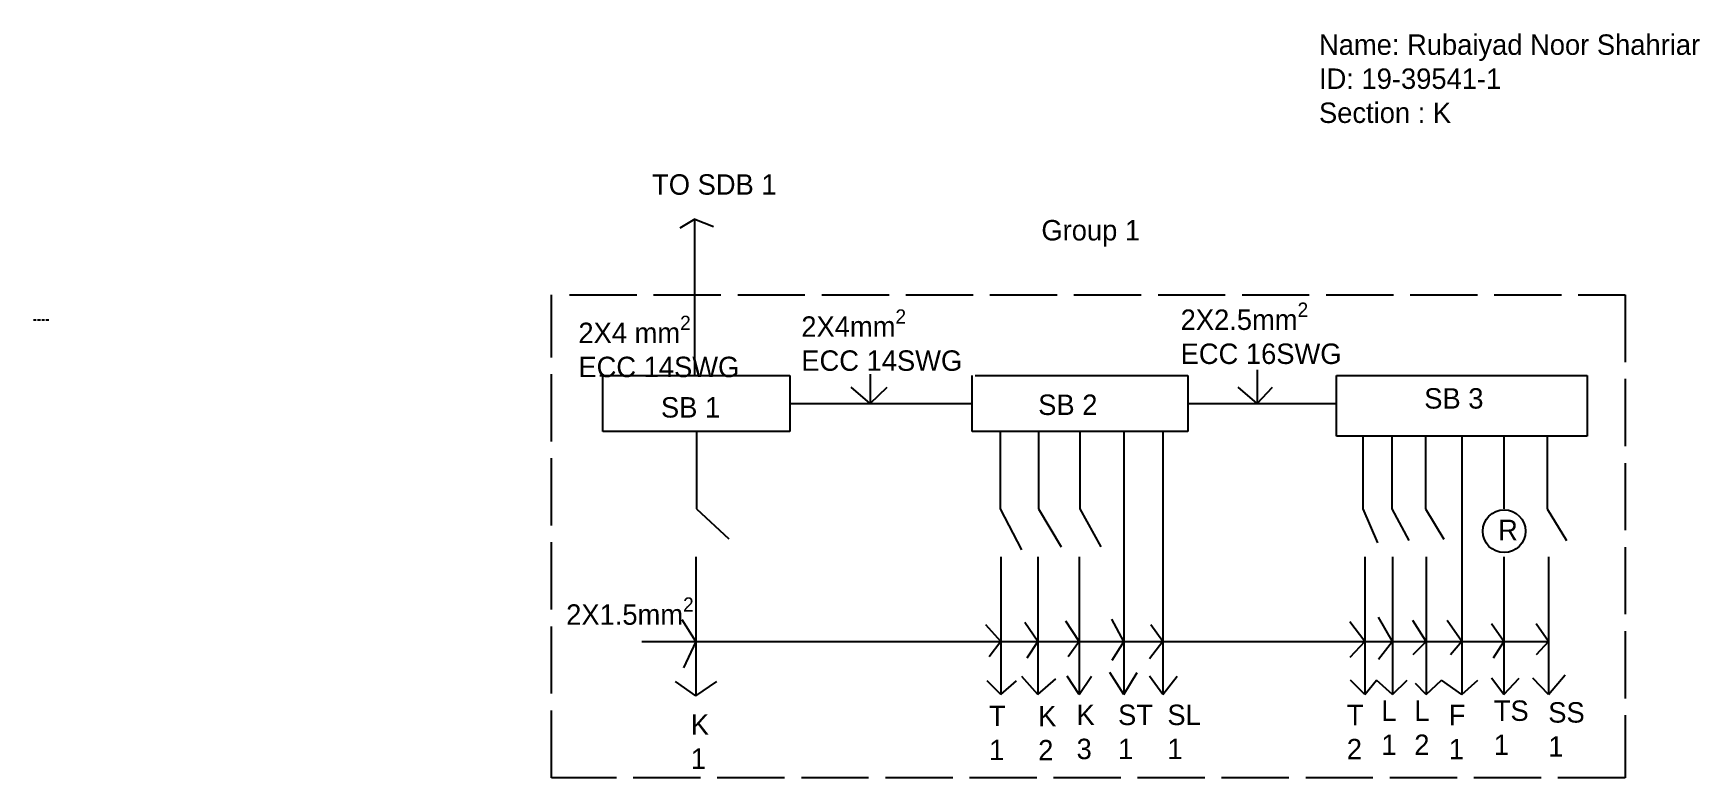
# Model space of a CAD drawing. Header units: inches. Extents: x -9 to 288, y -74 to 59.
import ezdxf

# ---------------------------------------------------------------- set-up
doc = ezdxf.new("R2010")
doc.units = ezdxf.units.IN
doc.header["$MEASUREMENT"] = 0
doc.linetypes.add('ACAD_ISO02W100', pattern=[15, 12, -3])
doc.linetypes.add('DASHED', pattern=[0.75, 0.5, -0.25])

msp = doc.modelspace()

# ---------------------------------------------------------------- linework, layer by layer
for p, q in [((108.95, 25.48), (106.24, 23.84)), ((108.95, -2.42), (108.95, 25.48)), ((108.95, 25.48), (112.26, 24.13)), ((92.01, -2.42), (125.89, -2.42)), ((92.55, -12.45), (92.55, -2.42)), ((125.89, -2.42), (125.89, -12.45)), ((140.21, -2.21), (140.21, -7.43)), ((158.41, -12.45), (158.41, -2.42)), ((158.95, -2.42), (196.89, -2.42)), ((196.89, -2.42), (196.89, -12.45)), ((209.27, -1.44), (209.27, -7.43)), ((223.45, -2.42), (268.17, -2.42)), ((223.45, -13.26), (223.45, -2.42)), ((268.17, -2.42), (268.17, -13.26)), ((140.21, -7.43), (136.83, -4.5)), ((140.21, -7.43), (143.28, -4.5)), ((209.27, -7.43), (205.9, -4.51)), ((209.27, -7.43), (212.03, -4.51)), ((125.89, -7.43), (158.41, -7.43)), ((196.89, -7.43), (223.45, -7.43)), ((125.89, -12.45), (92.55, -12.45)), ((109.22, -12.45), (109.22, -26.21)), ((196.89, -12.45), (158.41, -12.45)), ((163.43, -12.45), (163.43, -26.21)), ((170.25, -12.45), (170.25, -26.21)), ((177.65, -12.45), (177.65, -26.21)), ((185.5, -12.45), (185.5, -59.39)), ((192.47, -12.45), (192.47, -59.39)), ((268.17, -13.26), (223.45, -13.26)), ((228.13, -13.26), (228.13, -26.21)), ((233.31, -13.26), (233.31, -26.21)), ((239.33, -13.26), (239.33, -26.21)), ((245.81, -13.26), (245.81, -59.39)), ((253.32, -13.26), (253.32, -26.21)), ((261.02, -13.26), (261.02, -26.21)), ((109.22, -26.21), (115.03, -31.59)), ((163.43, -26.21), (167.24, -33.56)), ((170.25, -26.21), (174.3, -33)), ((177.65, -26.21), (181.36, -33)), ((228.13, -26.21), (230.78, -32.31)), ((233.31, -26.21), (236.34, -31.89)), ((239.33, -26.21), (242.6, -31.62)), ((261.02, -26.21), (264.48, -31.9)), ((109.14, -34.77), (109.14, -59.62)), ((163.57, -34.77), (163.57, -59.39)), ((170.15, -34.77), (170.15, -59.39)), ((177.52, -34.77), (177.52, -59.39)), ((228.49, -34.77), (228.49, -59.39)), ((233.42, -34.77), (233.42, -59.39)), ((239.46, -34.77), (239.46, -59.39)), ((253.32, -34.77), (253.32, -59.39)), ((261.3, -34.77), (261.3, -59.39)), ((109.14, -49.92), (106.69, -46.05)), ((163.57, -49.92), (160.85, -46.91)), ((170.15, -49.92), (167.83, -46.54)), ((177.52, -49.92), (175.17, -46.3)), ((185.5, -49.92), (183.37, -45.93)), ((192.47, -49.92), (190.34, -46.91)), ((228.49, -49.92), (225.8, -46.42)), ((233.42, -49.92), (230.94, -45.56)), ((239.46, -49.92), (237.06, -46.17)), ((245.81, -49.92), (243.18, -46.17)), ((253.32, -49.92), (251.13, -46.78)), ((261.3, -49.92), (259.09, -46.78)), ((99.5, -49.92), (261.3, -49.92)), ((109.14, -49.92), (106.94, -54.61)), ((163.57, -49.92), (161.46, -52.66)), ((170.15, -49.92), (168.19, -52.9)), ((177.52, -49.92), (175.54, -52.66)), ((185.5, -49.92), (183.37, -53.27)), ((192.47, -49.92), (190.1, -53.03)), ((228.49, -49.92), (225.8, -52.78)), ((233.42, -49.92), (230.94, -53.14)), ((239.46, -49.92), (237.06, -52.29)), ((245.81, -49.92), (243.79, -52.29)), ((253.32, -49.92), (251.38, -52.9)), ((261.3, -49.92), (259.09, -52.29)), ((170.15, -59.39), (167.29, -56.13)), ((177.52, -59.39), (175.41, -56.08)), ((177.52, -59.39), (179.7, -56.08)), ((185.5, -59.39), (183, -55.47)), ((185.5, -59.39), (187.89, -55.47)), ((192.47, -59.39), (190.1, -56.08)), ((192.47, -59.39), (194.99, -56.08)), ((253.32, -59.39), (251.13, -56.45)), ((253.32, -59.39), (256.03, -56.45)), ((261.3, -59.39), (258.48, -56.45)), ((261.3, -59.39), (264.23, -55.83)), ((109.14, -59.62), (105.5, -57.06)), ((109.14, -59.62), (112.84, -57.06)), ((163.57, -59.39), (161.1, -56.94)), ((163.57, -59.39), (166.36, -56.94)), ((170.15, -59.39), (173.33, -56.57)), ((228.49, -59.39), (225.93, -56.81)), ((228.49, -59.39), (230.58, -56.81)), ((233.42, -59.39), (230.58, -56.81)), ((233.42, -59.39), (236.08, -56.81)), ((239.46, -59.39), (237.55, -57.42)), ((239.46, -59.39), (242.2, -56.81)), ((245.81, -59.39), (242.2, -56.81)), ((245.81, -59.39), (248.69, -56.81))]:
    msp.add_line(p, q)
at = {"linetype": 'ACAD_ISO02W100'}
for p, q in [((83.34, -74.21), (83.34, 11.94)), ((86.59, 11.94), (274.95, 11.94)), ((274.95, 11.94), (274.95, -74.21)), ((274.95, -74.21), (83.34, -74.21))]:
    msp.add_line(p, q, dxfattribs=at)
at = {"linetype": 'DASHED'}
msp.add_line((-9.1, 7.49), (-6.13, 7.49), dxfattribs=at)
msp.add_circle((253.35, -30.23), 3.82)

# ---------------------------------------------------------------- texts
at = {"attachment_point": 1}
for s, insert, char_height, width in [('Name: Rubaiyad Noor Shahriar ^JID: 19-39541-1^JSection : K', (220.32, 58.43), 3.6455, 502.2384), ('TO SDB 1', (101.31, 33.47), 3.646, 502.2384), ('Group 1', (170.78, 25.31), 3.646, 502.2384), ('\\A1;2X4mm{\\H0.7x;\\S2^ ;}^JECC 14SWG', (127.94, 9.36), 3.6455, 502.2384), ('\\A1;2X2.5mm{\\H0.7x;\\S2^ ;}^JECC 16SWG', (195.63, 10.58), 3.6455, 502.2384), ('\\A1;2X4 mm{\\H0.7x;\\S2^ ;}^JECC 14SWG', (88.16, 8.23), 3.6455, 502.2384), ('SB 1', (92.55, -2.42), 0.2, 33.3352), ('SB 2', (170.21, -5.84), 3.646, 502.2384), ('SB 3', (239.1, -4.7), 3.646, 502.2384), ('SB 1', (102.89, -6.3), 3.646, 502.2384), ('R', (252.27, -28.18), 3.65, 502.2384), ('\\A1;2X1.5mm{\\H0.7x;\\S2^ ;}', (85.98, -42.04), 3.6455, 502.2384), ('T^J1', (161.44, -61.36), 3.646, 502.2384), ('K^J2', (170.21, -61.4), 3.646, 502.2384), ('K^J3', (177.06, -61.18), 3.646, 502.2384), ('ST^J1', (184.46, -61.18), 3.646, 502.2384), ('SL^J1', (193.26, -61.18), 3.646, 502.2384), ('T^J2', (225.28, -61.21), 3.646, 502.2384), ('L^J1', (231.45, -60.43), 3.646, 502.2384), ('L^J2', (237.32, -60.43), 3.646, 502.2384), ('F^J1', (243.49, -61.21), 3.646, 502.2384), ('TS^J1', (251.51, -60.43), 3.646, 502.2384), ('SS^J1', (261.23, -60.74), 3.646, 502.2384), ('K^J1', (108.22, -62.91), 3.646, 502.2384)]:
    msp.add_mtext(s, dxfattribs=dict(at, insert=insert, char_height=char_height, width=width))

doc.saveas('drawing.dxf')
